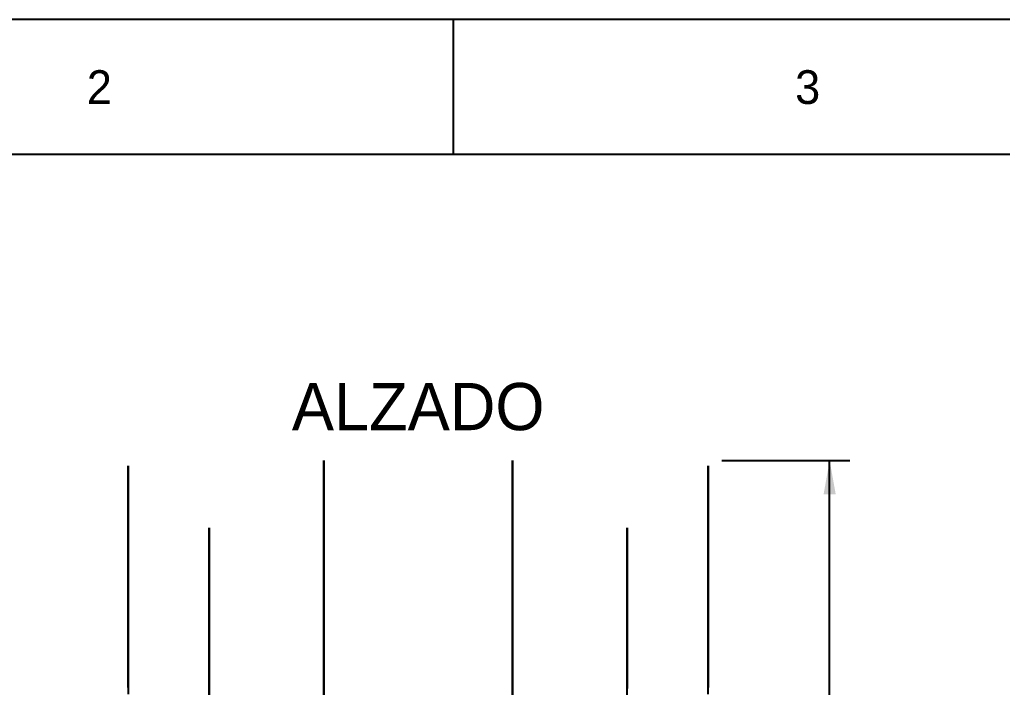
# Model space of a CAD drawing. Extents: x 0 to 420, y 0 to 297.
# Drawn here: x 72.8 to 145.7, y 247.5 to 297 of the extents above; entities that cross this region are included whole.
import ezdxf
from ezdxf.enums import TextEntityAlignment as Align

# ---------------------------------------------------------------- set-up
doc = ezdxf.new("R2010")
doc.units = 0
for name, color, linetype in [('COTAS', 7, 'CONTINUOUS'), ('FINA', 7, 'CONTINUOUS'), ('NORMA', 7, 'CONTINUOUS'), ('TEXTO', 7, 'CONTINUOUS'), ('VISIBLE', 7, 'CONTINUOUS')]:
    doc.layers.add(name, color=color, linetype=linetype)

msp = doc.modelspace()

# ---------------------------------------------------------------- linework, layer by layer
at = {"layer": 'COTAS'}
for p, q in [((124.8816, 264.3155), (134.3816, 264.3155)), ((132.8816, 180.3155), (132.8816, 264.3155))]:
    msp.add_line(p, q, dxfattribs=at)
msp.add_solid([(132.8816, 264.3155), (133.3316, 261.8155), (132.4316, 261.8155)], dxfattribs=at)
at = {"layer": 'FINA'}
for p, q in [((420, 297), (0, 297)), ((105, 287), (105, 297))]:
    msp.add_line(p, q, dxfattribs=at)
at = {"layer": 'NORMA'}
msp.add_line((410, 287), (20, 287), dxfattribs=at)
at = {"layer": 'VISIBLE'}
for p, q in [((80.8816, 263.9155), (80.8816, 263.5596)), ((80.8816, 263.5596), (80.8816, 263.9155)), ((95.3816, 264.3155), (95.3816, 263.9561)), ((95.3816, 264.1155), (95.3816, 264.3155)), ((95.3816, 263.9561), (95.3816, 264.1155)), ((95.3816, 264.0949), (95.3816, 264.1155)), ((95.3816, 263.9561), (95.3816, 263.3596)), ((95.3816, 263.4809), (95.3816, 263.9561)), ((95.3816, 263.7954), (95.3816, 263.9155)), ((95.3816, 263.9155), (95.3816, 263.5596)), ((95.3816, 263.9155), (95.3816, 263.6796)), ((95.3816, 263.5596), (95.3816, 263.9155)), ((95.3816, 263.5596), (95.3816, 263.7954)), ((109.3816, 263.9561), (109.3816, 264.3155)), ((109.3816, 264.3155), (109.3816, 264.1155)), ((109.3816, 264.1155), (109.3816, 263.9561)), ((109.3816, 264.1155), (109.3816, 264.0949)), ((109.3816, 263.3596), (109.3816, 263.9561)), ((109.3816, 263.9561), (109.3816, 263.4809)), ((109.3816, 263.9155), (109.3816, 263.6796)), ((109.3816, 263.5596), (109.3816, 263.9155)), ((109.3816, 263.7954), (109.3816, 263.9155)), ((109.3816, 263.9155), (109.3816, 263.5596)), ((109.3816, 263.5596), (109.3816, 263.7954)), ((123.8816, 263.5596), (123.8816, 263.9155)), ((123.8816, 263.9155), (123.8816, 263.5596)), ((80.8816, 263.5596), (80.8816, 262.498)), ((80.8816, 262.498), (80.8816, 263.5596)), ((95.3816, 263.6796), (95.3816, 263.5596)), ((95.3816, 263.2016), (95.3816, 263.5596)), ((95.3816, 263.5596), (95.3816, 262.498)), ((95.3816, 263.5596), (95.3816, 262.8559)), ((95.3816, 262.498), (95.3816, 263.5596)), ((95.3816, 262.8843), (95.3816, 263.4809)), ((95.3816, 263.3596), (95.3816, 262.8843)), ((95.3816, 262.498), (95.3816, 263.2016)), ((109.3816, 263.6796), (109.3816, 263.5596)), ((109.3816, 263.5596), (109.3816, 262.8559)), ((109.3816, 262.498), (109.3816, 263.5596)), ((109.3816, 263.2016), (109.3816, 263.5596)), ((109.3816, 263.5596), (109.3816, 262.498)), ((109.3816, 263.4809), (109.3816, 262.8843)), ((109.3816, 262.8843), (109.3816, 263.3596)), ((109.3816, 262.498), (109.3816, 263.2016)), ((123.8816, 262.498), (123.8816, 263.5596)), ((123.8816, 263.5596), (123.8816, 262.498)), ((80.8816, 262.498), (80.8816, 260.7488)), ((80.8816, 260.7488), (80.8816, 262.498)), ((95.3816, 262.8843), (95.3816, 261.9014)), ((95.3816, 262.1014), (95.3816, 262.8843)), ((95.3816, 262.8559), (95.3816, 262.498)), ((95.3816, 261.9081), (95.3816, 262.498)), ((95.3816, 262.498), (95.3816, 260.7488)), ((95.3816, 262.498), (95.3816, 261.3387)), ((95.3816, 260.7488), (95.3816, 262.498)), ((109.3816, 261.9014), (109.3816, 262.8843)), ((109.3816, 262.8843), (109.3816, 262.1014)), ((109.3816, 262.8559), (109.3816, 262.498)), ((109.3816, 262.498), (109.3816, 261.3387)), ((109.3816, 260.7488), (109.3816, 262.498)), ((109.3816, 261.9081), (109.3816, 262.498)), ((109.3816, 262.498), (109.3816, 260.7488)), ((123.8816, 260.7488), (123.8816, 262.498)), ((123.8816, 262.498), (123.8816, 260.7488)), ((95.3816, 261.1184), (95.3816, 262.1014)), ((95.3816, 260.7488), (95.3816, 261.9081)), ((95.3816, 261.9014), (95.3816, 261.1184)), ((109.3816, 262.1014), (109.3816, 261.1184)), ((109.3816, 260.7488), (109.3816, 261.9081)), ((109.3816, 261.1184), (109.3816, 261.9014)), ((95.3816, 261.3387), (95.3816, 260.7488)), ((95.3816, 261.1184), (95.3816, 259.7659)), ((95.3816, 260.4569), (95.3816, 261.1184)), ((109.3816, 261.3387), (109.3816, 260.7488)), ((109.3816, 259.7659), (109.3816, 261.1184)), ((109.3816, 261.1184), (109.3816, 260.4569)), ((80.8816, 260.7488), (80.8816, 258.3421)), ((80.8816, 260.4046), (80.8816, 260.7488)), ((80.8816, 258.6863), (80.8816, 260.4046)), ((95.3816, 259.9373), (95.3816, 260.7488)), ((95.3816, 260.7488), (95.3816, 258.3421)), ((95.3816, 260.7488), (95.3816, 260.4046)), ((95.3816, 260.041), (95.3816, 260.4569)), ((95.3816, 260.4046), (95.3816, 259.1537)), ((95.3816, 258.6863), (95.3816, 260.4046)), ((109.3816, 260.7488), (109.3816, 259.1537)), ((109.3816, 258.3421), (109.3816, 260.7488)), ((109.3816, 260.4046), (109.3816, 260.7488)), ((109.3816, 260.4569), (109.3816, 260.041)), ((109.3816, 259.9373), (109.3816, 260.4046)), ((109.3816, 260.4046), (109.3816, 258.6863)), ((123.8816, 258.3421), (123.8816, 260.7488)), ((123.8816, 260.7488), (123.8816, 260.4046)), ((123.8816, 260.4046), (123.8816, 258.6863)), ((86.8816, 259.2994), (86.8816, 259.3155)), ((86.8816, 259.3155), (86.8816, 259.015)), ((86.8816, 259.3155), (86.8816, 258.9989)), ((86.8816, 258.9989), (86.8816, 259.3155)), ((95.3816, 259.3501), (95.3816, 260.041)), ((95.3816, 258.3421), (95.3816, 259.9373)), ((95.3816, 259.7659), (95.3816, 258.6885)), ((95.3816, 258.6885), (95.3816, 259.3501)), ((109.3816, 260.041), (109.3816, 259.3501)), ((109.3816, 258.6863), (109.3816, 259.9373)), ((109.3816, 258.6885), (109.3816, 259.7659)), ((109.3816, 259.3501), (109.3816, 258.6885)), ((117.8816, 259.3155), (117.8816, 259.2226)), ((117.8816, 259.0918), (117.8816, 259.3155)), ((117.8816, 258.9989), (117.8816, 259.3155)), ((117.8816, 259.3155), (117.8816, 258.9989)), ((80.8816, 258.3421), (80.8816, 258.6863)), ((86.8816, 258.9989), (86.8816, 259.2994)), ((86.8816, 259.015), (86.8816, 258.9989)), ((86.8816, 258.9509), (86.8816, 258.9989)), ((86.8816, 258.9989), (86.8816, 258.1027)), ((86.8816, 258.9989), (86.8816, 258.0547)), ((86.8816, 258.0547), (86.8816, 258.9989)), ((86.8816, 258.0547), (86.8816, 258.9509)), ((95.3816, 259.1537), (95.3816, 258.6863)), ((95.3816, 258.6885), (95.3816, 257.8575)), ((95.3816, 257.3352), (95.3816, 258.6885)), ((95.3816, 258.6863), (95.3816, 258.3421)), ((109.3816, 259.1537), (109.3816, 258.3421)), ((109.3816, 257.8575), (109.3816, 258.6885)), ((109.3816, 258.6885), (109.3816, 257.3352)), ((109.3816, 258.3421), (109.3816, 258.6863)), ((117.8816, 259.2226), (117.8816, 258.9989)), ((117.8816, 258.9989), (117.8816, 259.0918)), ((117.8816, 258.9989), (117.8816, 258.7219)), ((117.8816, 258.3317), (117.8816, 258.9989)), ((117.8816, 258.0547), (117.8816, 258.9989)), ((117.8816, 258.9989), (117.8816, 258.0547)), ((117.8816, 258.7219), (117.8816, 258.0547)), ((123.8816, 258.6863), (123.8816, 258.3421)), ((80.8816, 258.3421), (80.8816, 257.9097)), ((80.8816, 255.7513), (80.8816, 258.3421)), ((80.8816, 257.9097), (80.8816, 255.3189)), ((86.8816, 258.1027), (86.8816, 258.0547)), ((86.8816, 257.9756), (86.8816, 258.0547)), ((86.8816, 258.0547), (86.8816, 256.5781)), ((86.8816, 258.0547), (86.8816, 256.499)), ((86.8816, 256.499), (86.8816, 258.0547)), ((86.8816, 256.499), (86.8816, 257.9756)), ((95.3816, 257.9097), (95.3816, 258.3421)), ((95.3816, 258.3421), (95.3816, 256.3384)), ((95.3816, 255.7513), (95.3816, 258.3421)), ((95.3816, 257.3227), (95.3816, 257.9097)), ((95.3816, 257.9097), (95.3816, 255.3189)), ((95.3816, 257.8575), (95.3816, 256.9896)), ((109.3816, 258.3421), (109.3816, 257.9097)), ((109.3816, 257.3227), (109.3816, 258.3421)), ((109.3816, 258.3421), (109.3816, 255.7513)), ((109.3816, 257.9097), (109.3816, 256.3384)), ((109.3816, 255.3189), (109.3816, 257.9097)), ((109.3816, 256.9896), (109.3816, 257.8575)), ((117.8816, 258.0547), (117.8816, 258.3317)), ((117.8816, 258.0547), (117.8816, 257.5984)), ((117.8816, 256.9554), (117.8816, 258.0547)), ((117.8816, 256.499), (117.8816, 258.0547)), ((117.8816, 258.0547), (117.8816, 256.499)), ((123.8816, 257.9097), (123.8816, 258.3421)), ((123.8816, 258.3421), (123.8816, 255.7513)), ((123.8816, 255.3189), (123.8816, 257.9097)), ((95.3816, 256.4673), (95.3816, 257.3352)), ((95.3816, 255.3189), (95.3816, 257.3227)), ((109.3816, 257.3352), (109.3816, 256.4673)), ((109.3816, 255.7513), (109.3816, 257.3227)), ((117.8816, 257.5984), (117.8816, 256.499)), ((86.8816, 256.5781), (86.8816, 256.499)), ((86.8816, 256.3902), (86.8816, 256.499)), ((86.8816, 256.499), (86.8816, 254.4672)), ((86.8816, 256.499), (86.8816, 254.3584)), ((86.8816, 254.3584), (86.8816, 256.499)), ((95.3816, 256.9896), (95.3816, 255.6363)), ((95.3816, 255.6363), (95.3816, 256.4673)), ((109.3816, 255.6363), (109.3816, 256.9896)), ((109.3816, 256.4673), (109.3816, 255.6363)), ((117.8816, 256.499), (117.8816, 256.9554)), ((117.8816, 256.499), (117.8816, 255.8711)), ((117.8816, 254.9863), (117.8816, 256.499)), ((117.8816, 254.3584), (117.8816, 256.499)), ((117.8816, 256.499), (117.8816, 254.3584)), ((80.8816, 255.3189), (80.8816, 255.7513)), ((86.8816, 254.3584), (86.8816, 256.3902)), ((95.3816, 256.3384), (95.3816, 255.7513)), ((95.3816, 255.7513), (95.3816, 255.3189)), ((109.3816, 256.3384), (109.3816, 255.3189)), ((109.3816, 255.3189), (109.3816, 255.7513)), ((117.8816, 255.8711), (117.8816, 254.3584)), ((123.8816, 255.7513), (123.8816, 255.3189)), ((80.8816, 255.3189), (80.8816, 254.8058)), ((80.8816, 252.2442), (80.8816, 255.3189)), ((95.3816, 255.6363), (95.3816, 254.6501)), ((95.3816, 254.0302), (95.3816, 255.6363)), ((95.3816, 254.8058), (95.3816, 255.3189)), ((95.3816, 255.3189), (95.3816, 252.941)), ((95.3816, 252.2442), (95.3816, 255.3189)), ((109.3816, 254.6501), (109.3816, 255.6363)), ((109.3816, 255.6363), (109.3816, 254.0302)), ((109.3816, 255.3189), (109.3816, 254.8058)), ((109.3816, 254.1091), (109.3816, 255.3189)), ((109.3816, 255.3189), (109.3816, 252.2442)), ((117.8816, 254.3584), (117.8816, 254.9863)), ((123.8816, 254.8058), (123.8816, 255.3189)), ((123.8816, 255.3189), (123.8816, 252.2442)), ((80.8816, 254.8058), (80.8816, 251.7311)), ((86.8816, 254.4672), (86.8816, 254.3584)), ((86.8816, 254.2217), (86.8816, 254.3584)), ((86.8816, 254.3584), (86.8816, 251.8062)), ((86.8816, 254.3584), (86.8816, 251.6695)), ((86.8816, 251.6695), (86.8816, 254.3584)), ((86.8816, 251.6695), (86.8816, 254.2217)), ((95.3816, 254.1091), (95.3816, 254.8058)), ((95.3816, 254.8058), (95.3816, 251.7311)), ((95.3816, 254.6501), (95.3816, 253.62)), ((109.3816, 254.8058), (109.3816, 252.941)), ((109.3816, 251.7311), (109.3816, 254.8058)), ((109.3816, 253.62), (109.3816, 254.6501)), ((117.8816, 254.3584), (117.8816, 253.5696)), ((117.8816, 252.4583), (117.8816, 254.3584)), ((117.8816, 251.6695), (117.8816, 254.3584)), ((117.8816, 254.3584), (117.8816, 251.6695)), ((123.8816, 251.7311), (123.8816, 254.8058)), ((95.3816, 251.7311), (95.3816, 254.1091)), ((95.3816, 253.0001), (95.3816, 254.0302)), ((95.3816, 253.62), (95.3816, 252.0139)), ((109.3816, 252.2442), (109.3816, 254.1091)), ((109.3816, 254.0302), (109.3816, 253.0001)), ((109.3816, 252.0139), (109.3816, 253.62)), ((117.8816, 253.5696), (117.8816, 251.6695)), ((95.3816, 252.0139), (95.3816, 253.0001)), ((95.3816, 252.941), (95.3816, 252.2442)), ((109.3816, 253.0001), (109.3816, 252.0139)), ((109.3816, 252.941), (109.3816, 251.7311)), ((80.8816, 251.7311), (80.8816, 252.2442)), ((95.3816, 252.2442), (95.3816, 251.7311)), ((109.3816, 251.7311), (109.3816, 252.2442)), ((117.8816, 251.6695), (117.8816, 252.4583)), ((123.8816, 252.2442), (123.8816, 251.7311)), ((80.8816, 251.7311), (80.8816, 251.146)), ((80.8816, 248.2251), (80.8816, 251.7311)), ((86.8816, 251.8062), (86.8816, 251.6695)), ((86.8816, 251.5073), (86.8816, 251.6695)), ((86.8816, 251.6695), (86.8816, 248.6407)), ((86.8816, 251.6695), (86.8816, 248.4784)), ((86.8816, 248.4784), (86.8816, 251.6695)), ((86.8816, 248.4784), (86.8816, 251.5073)), ((95.3816, 252.0139), (95.3816, 250.8894)), ((95.3816, 250.1825), (95.3816, 252.0139)), ((95.3816, 251.146), (95.3816, 251.7311)), ((95.3816, 251.7311), (95.3816, 249.0195)), ((95.3816, 248.2251), (95.3816, 251.7311)), ((109.3816, 250.8894), (109.3816, 252.0139)), ((109.3816, 252.0139), (109.3816, 250.1825)), ((109.3816, 251.7311), (109.3816, 251.146)), ((109.3816, 250.3515), (109.3816, 251.7311)), ((109.3816, 251.7311), (109.3816, 248.2251)), ((117.8816, 251.6695), (117.8816, 250.7334)), ((117.8816, 249.4145), (117.8816, 251.6695)), ((117.8816, 248.4784), (117.8816, 251.6695)), ((117.8816, 251.6695), (117.8816, 248.4784)), ((123.8816, 251.146), (123.8816, 251.7311)), ((123.8816, 251.7311), (123.8816, 248.2251)), ((80.8816, 251.146), (80.8816, 247.6399)), ((95.3816, 250.3515), (95.3816, 251.146)), ((95.3816, 251.146), (95.3816, 247.6399)), ((95.3816, 250.8894), (95.3816, 249.7149)), ((109.3816, 251.146), (109.3816, 249.0195)), ((109.3816, 247.6399), (109.3816, 251.146)), ((109.3816, 249.7149), (109.3816, 250.8894)), ((117.8816, 250.7334), (117.8816, 248.4784)), ((123.8816, 247.6399), (123.8816, 251.146)), ((95.3816, 247.6399), (95.3816, 250.3515)), ((95.3816, 249.008), (95.3816, 250.1825)), ((109.3816, 248.2251), (109.3816, 250.3515)), ((109.3816, 250.1825), (109.3816, 249.008)), ((95.3816, 249.7149), (95.3816, 247.8834)), ((109.3816, 247.8834), (109.3816, 249.7149)), ((117.8816, 248.4784), (117.8816, 249.4145)), ((86.8816, 248.6407), (86.8816, 248.4784)), ((86.8816, 248.2934), (86.8816, 248.4784)), ((86.8816, 248.4784), (86.8816, 247.109)), ((86.8816, 248.4784), (86.8816, 244.8396)), ((95.3816, 249.0195), (95.3816, 248.2251)), ((95.3816, 247.8834), (95.3816, 249.008)), ((109.3816, 249.0195), (109.3816, 247.6399)), ((109.3816, 249.008), (109.3816, 247.8834)), ((117.8816, 248.4784), (117.8816, 247.411)), ((117.8816, 247.109), (117.8816, 248.4784)), ((117.8816, 244.8396), (117.8816, 248.4784)), ((80.8816, 247.6399), (80.8816, 248.2251)), ((86.8816, 244.8396), (86.8816, 248.2934)), ((95.3816, 248.2251), (95.3816, 247.6399)), ((95.3816, 247.8834), (95.3816, 246.6397)), ((95.3816, 247.5155), (95.3816, 247.8834)), ((109.3816, 247.6399), (109.3816, 248.2251)), ((109.3816, 246.6397), (109.3816, 247.8834)), ((109.3816, 247.8834), (109.3816, 247.5155)), ((123.8816, 248.2251), (123.8816, 247.6399)), ((80.8816, 247.6399), (80.8816, 246.9928)), ((80.8816, 247.4854), (80.8816, 247.6399)), ((95.3816, 246.9928), (95.3816, 247.6399)), ((95.3816, 247.6399), (95.3816, 247.4854)), ((95.3816, 245.858), (95.3816, 247.5155)), ((109.3816, 247.6399), (109.3816, 246.9928)), ((109.3816, 247.4854), (109.3816, 247.6399)), ((109.3816, 247.5155), (109.3816, 245.858)), ((123.8816, 246.9928), (123.8816, 247.6399)), ((123.8816, 247.6399), (123.8816, 247.4854))]:
    msp.add_line(p, q, dxfattribs=at)

# ---------------------------------------------------------------- texts
at = {"layer": 'TEXTO'}
for s, height, p in [('2', 2.5, (78.75, 292)), ('3', 2.5, (131.25, 292)), ('ALZADO', 3.5, (102.3816, 268.3155))]:
    msp.add_text(s, height=height, dxfattribs=at).set_placement(p, align=Align.MIDDLE_CENTER)

doc.saveas('drawing.dxf')
